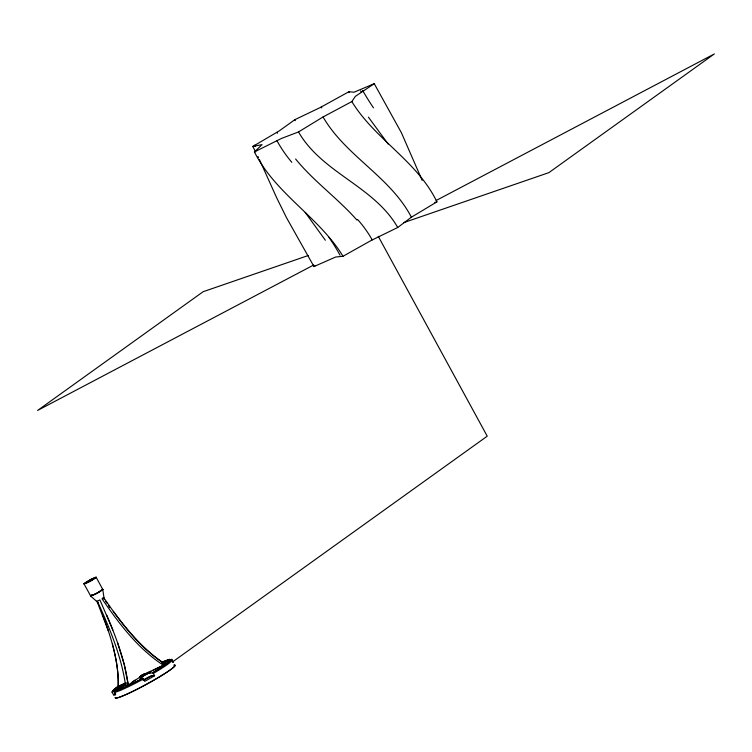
<?xml version="1.0" encoding="UTF-8"?>
<svg xmlns="http://www.w3.org/2000/svg" width="752" height="752" viewBox="0 0 752 752"><rect width="100%" height="100%" fill="white"/><g stroke="black" fill="none" stroke-linecap="round" stroke-linejoin="round"><path stroke-width="1.13" d="M101.943 589.502L102.761 589.38L97.939 592.698L90.71 596.063L83.989 583.787L90.701 579.538L96.153 577.263L102.751 589.399L104.237 599.429M98.192 602.709L90.644 596.063L91.556 595.086A6.928 0.62 -28.6 0 0 92.769 595.349A6.928 0.62 -28.6 0 0 100.843 590.969A6.928 0.62 -28.6 0 0 101.576 589.643M96.153 577.282A6.928 0.62 -28.6 0 1 87.166 582.762A6.928 0.62 -28.6 0 1 86.856 581.719A6.928 0.62 -28.6 0 1 96.153 577.282L90.362 581.127L83.97 583.909M121.739 684.752A34.066 3.027 -28.6 0 0 112.283 692.517L113.514 689.941L117.284 686.933M171.033 659.636L166.361 664.101L152.806 672.711L153.342 673.416A34.066 3.027 -28.6 0 0 172.123 659.936L171.033 659.636A33.257 2.961 -28.6 0 1 152.806 672.711M114.727 691.408L114.407 692.507A34.066 3.027 -28.6 0 0 143.416 679.018L142.88 678.313A33.257 2.961 -28.6 0 1 114.727 691.408L125.932 686.914L142.88 678.313M351.833 101.567C374.881 139.374 417.379 161.201 436.921 201.874L411.391 217.196L397.723 227.489L371.366 240.367L343.015 256.263C318.998 216.971 275.345 193.772 254.43 151.923L281.53 138.424L298.506 131.938L323.05 116.964L351.833 101.567L355.339 96.388L374.252 83.679L401.446 132.831L422.182 180.395M144.187 680.024L151.782 675.747L154.611 675.738L152.957 672.711L147.928 673.538M90.597 595.913L91.556 595.086M102.742 589.502L96.021 593.751L90.578 596.026M254.43 151.923L262.044 144.619L252.785 146.471L255.68 151.942M144.61 674.149L139.599 676.96L144.553 674.196M374.252 83.679L354.079 92.205L348.881 91.744L320.22 107.555L294.831 119.69L279.265 130.876L252.785 146.471M119.831 685.542L118.177 686.726C118.957 662.474 111.569 638.89 103.184 616.424M132.23 682.073L135.003 680.09M140.539 676.114L142.391 674.788M142.645 674.929L140.991 676.114L165.468 664.317C144.356 650.8 128.009 631.285 113.242 611.329M172.763 661.76L487.23 436.179L378.247 236.297M259.365 159.396L276.764 197.973L286.427 217.554L313.979 266.537L315.06 265.794M162.498 663.255L169.623 659.241M126.28 684.884L114.022 691.802L115.676 694.829A34.066 3.027 -28.6 0 1 113.552 694.839L111.898 691.802L125.123 684.348A5.772 0.517 -28.6 0 1 126.11 683.794M164.34 663.405L171.738 659.231L173.392 662.268A34.066 3.027 -28.6 0 0 172.349 662.051M113.552 694.839L115.582 693.692M313.716 264.986L37.6 410.451L203.134 291.71L308.405 255.454M436.207 200.455L714.4 53.9L548.866 172.64L403.702 222.63M141.912 675.117L142.598 674.76M143.049 674.535L144.036 674.083L143.472 674.328M120.865 685.053L125.02 683.126M143.688 674.441L150.945 671.066M153.023 670.098L165.468 664.317C139.646 647.669 120.799 622.553 103.663 597.539L102.009 598.733C119.126 623.775 138.011 648.807 163.814 665.501M141.395 675.719L143.096 674.929L125.763 686.717C121.702 656.703 109.736 628.493 97.346 601.102L99.903 599.917L112.856 630.016M126.468 682.863L118.177 686.726C118.797 672.26 116.034 657.897 112.377 643.966M313.979 266.537L335.674 257.015L343.015 256.263M162.169 662.127L168.909 659.636L170.008 659.946A34.066 3.027 -28.6 0 0 161.887 663.01M434.806 202.448L436.921 201.874M102.169 589.436L102.77 589.436M147.796 673.613A5.668 0.508 -28.6 0 0 142.241 676.621A5.668 0.508 -28.6 0 0 140.201 678.313L143.03 678.313L144.685 681.34A34.066 3.027 -28.6 0 0 154.611 675.738M356.956 220.092C337.836 198.406 313.894 181.495 295.611 159.01M305.209 212.44L325.372 240.245M388.154 144.046L368.405 117.124M103.212 597.539L104.406 599.382M105.609 601.224L106.812 603.057M108.608 605.821L109.811 607.654M397.723 227.489C374.233 186.214 322.119 173.11 298.506 131.938M411.391 217.196C390.269 176.701 345.723 156.134 323.05 116.964M348.881 91.744L349.37 92.646M294.831 119.69L295.31 120.593M258.002 156.585L258.453 157.516M106.775 615.23C116.278 637.828 125.123 661.083 128.319 685.523L124.343 664.834L117.603 642.772M96.895 601.111L108.504 631.201M360.603 90.879A122.886 44.086 58.8 0 1 361.167 91.932M321.283 107.019A130.867 125.622 42.8 0 1 321.762 107.931M276.915 132.399A130.867 92.609 66.8 0 1 277.385 133.283M328.991 237.378A122.886 75.905 57.4 0 1 340.036 255.201M255.473 146.311A122.886 27.175 60.8 0 1 254.834 145.117M357.614 219.509A116.851 116.259 -0.1 0 1 372.221 239.897M291.832 162.319A116.851 105.816 53.5 0 1 276.98 140.746M373.471 107.837A116.851 48.156 62.3 0 1 362.567 90.343M173.806 665.106A34.066 3.027 -28.6 0 1 148.849 682.985A34.066 3.027 -28.6 0 1 115.206 697.583M115.376 697.489A33.784 2.999 -28.6 0 0 139.703 687.892A33.784 2.999 -28.6 0 0 151.387 681.566A33.784 2.999 -28.6 0 0 162.122 675.249M140.201 678.313A5.772 0.517 -28.6 0 1 144.111 675.512A5.772 0.517 -28.6 0 1 150.127 672.711M143.049 680.184A5.772 0.517 -28.6 0 1 148.125 677.27A5.772 0.517 -28.6 0 1 151.782 675.747M112.603 691.408A33.257 2.961 -28.6 0 1 118.703 685.937M163.457 661.581A33.257 2.961 -28.6 0 1 168.909 659.636M174.408 665.059A33.784 2.999 -28.6 0 1 162.188 675.183M87.824 581.738L92.346 579.341L87.824 581.738"/></g></svg>
